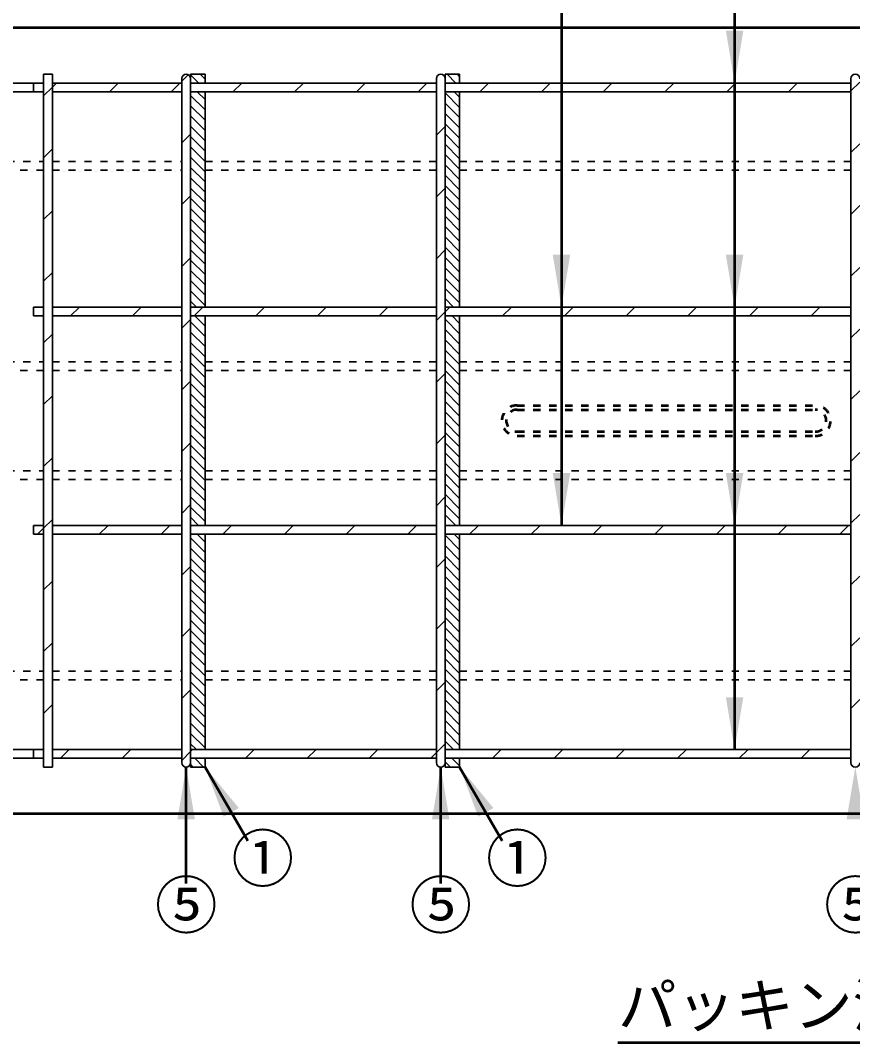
# Model space of a CAD drawing. Units: millimetres, scale not verified. Extents: x 100 to 4105, y 100 to 2870.
# Drawn here: x 3218 to 3790, y 1795 to 2497 of the extents above; entities that cross this region are included whole.
import ezdxf
from ezdxf.enums import TextEntityAlignment as Align

# ---------------------------------------------------------------- set-up
doc = ezdxf.new("R2010")
doc.units = ezdxf.units.MM
doc.header["$LTSCALE"] = 5
doc.linetypes.add('USER1', pattern=[2.2, 1, -1.2])
doc.layers.add('V-nasSTD', color=7, linetype='Continuous', lineweight=50)
doc.styles.add('ＭＳ ゴシック', font='')
doc.styles.get('ＭＳ ゴシック').set_extended_font_data('MS Gothic')

msp = doc.modelspace()

# ---------------------------------------------------------------- hatches: boundary and pattern name
at = {"layer": 'V-nasSTD'}
for points in [[(3714.552, 2489.857), (3708.552, 2453.857), (3702.552, 2489.857)], [(3595.552, 2335.857), (3589.552, 2299.857), (3583.552, 2335.857)], [(3714.552, 2335.857), (3708.552, 2299.857), (3702.552, 2335.857)], [(3595.552, 2185.857), (3589.552, 2149.857), (3583.552, 2185.857)], [(3714.552, 2185.857), (3708.552, 2149.857), (3702.552, 2185.857)], [(3714.552, 2031.857), (3708.552, 1995.857), (3702.552, 2031.857)], [(3337.552, 1947.857), (3331.552, 1983.857), (3325.552, 1947.857)], [(3367.748, 1955.68), (3344.552, 1983.857), (3357.355, 1949.68)], [(3512.552, 1947.857), (3506.552, 1983.857), (3500.552, 1947.857)], [(3542.748, 1955.68), (3519.552, 1983.857), (3532.355, 1949.68)], [(3797.552, 1947.848), (3791.552, 1983.848), (3785.552, 1947.848)]]:
    msp.add_hatch(color=256, dxfattribs=at).paths.add_polyline_path(points)

# ---------------------------------------------------------------- linework, layer by layer
for p, q in [((3589.552, 2530.857), (3589.552, 2149.857)), ((3708.552, 2530.857), (3708.552, 1995.857)), ((3911.552, 2491.857), (3173.052, 2491.857)), ((3331.552, 1903.907), (3331.552, 1983.857)), ((3373.842, 1933.125), (3344.552, 1983.857)), ((3506.552, 1903.907), (3506.552, 1983.857)), ((3548.842, 1933.125), (3519.552, 1983.857)), ((3173.052, 1951.857), (3911.552, 1951.857)), ((3628.344, 1794.53), (3911.552, 1794.53))]:
    msp.add_line(p, q, dxfattribs=at)
at = {"layer": 'V-nasSTD', "lineweight": 35}
for p, q in [((3233.552, 2459.857), (3239.552, 2459.857)), ((3233.552, 2459.857), (3233.552, 1983.857)), ((3239.552, 2459.857), (3239.552, 1983.857)), ((3332.94, 2459.516), (3328.552, 2455.129)), ((3344.552, 2459.857), (3334.552, 2459.857)), ((3334.552, 2459.857), (3344.552, 2459.857)), ((3334.552, 2459.857), (3334.552, 2456.857)), ((3344.552, 2459.857), (3334.552, 2459.857)), ((3334.552, 2459.495), (3340.189, 2453.857)), ((3341.26, 2459.857), (3344.552, 2456.566)), ((3344.552, 2459.857), (3344.552, 2453.857)), ((3344.552, 2453.857), (3344.552, 2459.857)), ((3519.552, 2459.857), (3509.552, 2459.857)), ((3509.552, 2459.857), (3519.552, 2459.857)), ((3509.552, 2459.857), (3509.552, 2456.857)), ((3519.552, 2459.857), (3509.552, 2459.857)), ((3510.966, 2459.857), (3516.966, 2453.857)), ((3518.037, 2459.857), (3519.552, 2458.342)), ((3519.552, 2459.857), (3519.552, 2453.857)), ((3519.552, 2453.857), (3519.552, 2459.857)), ((2911.552, 2453.857), (3226.552, 2453.857)), ((3233.552, 2453.857), (3226.552, 2453.857)), ((3226.552, 2453.857), (3226.552, 2447.857)), ((3239.552, 2453.857), (3328.552, 2453.857)), ((3242.427, 2453.857), (3239.552, 2450.981)), ((3278.853, 2447.857), (3284.853, 2453.857)), ((3321.28, 2447.857), (3327.28, 2453.857)), ((3328.552, 2456.857), (3328.552, 1986.857)), ((3334.552, 2456.857), (3334.552, 1986.857)), ((3334.552, 2453.857), (3503.552, 2453.857)), ((3363.706, 2447.857), (3369.706, 2453.857)), ((3406.133, 2447.857), (3412.133, 2453.857)), ((3448.559, 2447.857), (3454.559, 2453.857)), ((3490.986, 2447.857), (3496.986, 2453.857)), ((3503.552, 2456.857), (3503.552, 1986.857)), ((3509.552, 2456.857), (3509.552, 1986.857)), ((3509.552, 2453.857), (3788.552, 2453.857)), ((3533.412, 2447.857), (3539.412, 2453.857)), ((3575.838, 2447.857), (3581.838, 2453.857)), ((3618.265, 2447.857), (3624.265, 2453.857)), ((3660.691, 2447.857), (3666.691, 2453.857)), ((3703.118, 2447.857), (3709.118, 2453.857)), ((3745.544, 2447.857), (3751.544, 2453.857)), ((3788.552, 2456.848), (3788.552, 1986.848)), ((3794.552, 2454.438), (3788.552, 2448.438)), ((3226.552, 2447.857), (2911.552, 2447.857)), ((3226.552, 2447.857), (3233.552, 2447.857)), ((3239.552, 2450.981), (3233.552, 2444.981)), ((3239.552, 2447.857), (3328.552, 2447.857)), ((3334.552, 2447.857), (3503.552, 2447.857)), ((3334.552, 2445.352), (3344.552, 2435.352)), ((3339.118, 2447.857), (3344.552, 2442.424)), ((3344.552, 2447.857), (3344.552, 2299.857)), ((3344.552, 2400.736), (3344.552, 2447.857)), ((3509.552, 2447.857), (3788.552, 2447.857)), ((3509.552, 2447.129), (3519.552, 2437.129)), ((3515.895, 2447.857), (3519.552, 2444.2)), ((3519.552, 2447.857), (3519.552, 2299.857)), ((3519.552, 2400.736), (3519.552, 2447.857)), ((3787.97, 2447.857), (3788.552, 2448.438)), ((3334.552, 2438.281), (3344.552, 2428.281)), ((3509.552, 2440.058), (3519.552, 2430.058)), ((3334.552, 2431.21), (3344.552, 2421.21)), ((3509.552, 2432.987), (3519.552, 2422.987)), ((3334.552, 2424.139), (3344.552, 2414.139)), ((3509.552, 2423.997), (3503.552, 2417.997)), ((3509.552, 2425.916), (3519.552, 2415.916)), ((3334.552, 2418.702), (3328.552, 2412.702)), ((3334.552, 2417.068), (3344.552, 2407.068)), ((3509.552, 2418.845), (3519.552, 2408.845)), ((3334.552, 2409.997), (3344.552, 2399.997)), ((3509.552, 2411.774), (3519.552, 2401.774)), ((3794.552, 2412.012), (3788.552, 2406.012)), ((3239.552, 2408.555), (3233.552, 2402.555)), ((3334.552, 2402.926), (3344.552, 2392.926)), ((3509.552, 2404.703), (3519.552, 2394.703)), ((3334.552, 2395.855), (3344.552, 2385.855)), ((3344.552, 2394.736), (3344.552, 2400.736)), ((3509.552, 2397.632), (3519.552, 2387.632)), ((3519.552, 2394.736), (3519.552, 2400.736)), ((3334.552, 2388.784), (3344.552, 2378.784)), ((3344.552, 2299.857), (3344.552, 2394.736)), ((3509.552, 2390.561), (3519.552, 2380.561)), ((3519.552, 2299.857), (3519.552, 2394.736)), ((3334.552, 2381.713), (3344.552, 2371.713)), ((3509.552, 2381.57), (3503.552, 2375.57)), ((3509.552, 2383.49), (3519.552, 2373.49)), ((3334.552, 2376.276), (3328.552, 2370.276)), ((3334.552, 2374.642), (3344.552, 2364.642)), ((3509.552, 2376.418), (3519.552, 2366.418)), ((3334.552, 2367.571), (3344.552, 2357.571)), ((3509.552, 2369.347), (3519.552, 2359.347)), ((3794.552, 2369.585), (3788.552, 2363.585)), ((3239.552, 2366.129), (3233.552, 2360.129)), ((3334.552, 2360.5), (3344.552, 2350.5)), ((3509.552, 2362.276), (3519.552, 2352.276)), ((3334.552, 2353.429), (3344.552, 2343.429)), ((3509.552, 2355.205), (3519.552, 2345.205)), ((3334.552, 2346.358), (3344.552, 2336.358)), ((3509.552, 2348.134), (3519.552, 2338.134)), ((3334.552, 2339.286), (3344.552, 2329.286)), ((3509.552, 2339.144), (3503.552, 2333.144)), ((3509.552, 2341.063), (3519.552, 2331.063)), ((3334.552, 2333.849), (3328.552, 2327.849)), ((3334.552, 2332.215), (3344.552, 2322.215)), ((3509.552, 2333.992), (3519.552, 2323.992)), ((3334.552, 2325.144), (3344.552, 2315.144)), ((3509.552, 2326.921), (3519.552, 2316.921)), ((3794.552, 2327.159), (3788.552, 2321.159)), ((3239.552, 2323.702), (3233.552, 2317.702)), ((3334.552, 2318.073), (3344.552, 2308.073)), ((3509.552, 2319.85), (3519.552, 2309.85)), ((3334.552, 2311.002), (3344.552, 2301.002)), ((3509.552, 2312.779), (3519.552, 2302.779)), ((3334.552, 2303.931), (3338.626, 2299.857)), ((3509.552, 2305.708), (3515.403, 2299.857)), ((3233.552, 2299.857), (3226.552, 2299.857)), ((3226.552, 2299.857), (3226.552, 2293.857)), ((3239.552, 2299.857), (3328.552, 2299.857)), ((3252.133, 2293.857), (3258.133, 2299.857)), ((3294.559, 2293.857), (3300.559, 2299.857)), ((3334.552, 2299.857), (3503.552, 2299.857)), ((3336.986, 2293.857), (3342.986, 2299.857)), ((3379.412, 2293.857), (3385.412, 2299.857)), ((3421.838, 2293.857), (3427.838, 2299.857)), ((3464.265, 2293.857), (3470.265, 2299.857)), ((3509.552, 2296.717), (3503.552, 2290.717)), ((3509.552, 2299.857), (3788.552, 2299.857)), ((3512.691, 2299.857), (3509.552, 2296.717)), ((3549.118, 2293.857), (3555.118, 2299.857)), ((3591.544, 2293.857), (3597.544, 2299.857)), ((3633.97, 2293.857), (3639.97, 2299.857)), ((3676.397, 2293.857), (3682.397, 2299.857)), ((3718.823, 2293.857), (3724.823, 2299.857)), ((3761.25, 2293.857), (3767.25, 2299.857)), ((3226.552, 2293.857), (3233.552, 2293.857)), ((3239.552, 2293.857), (3328.552, 2293.857)), ((3334.552, 2291.423), (3328.552, 2285.423)), ((3334.552, 2293.857), (3503.552, 2293.857)), ((3334.552, 2289.789), (3344.552, 2279.789)), ((3337.555, 2293.857), (3344.552, 2286.86)), ((3344.552, 2293.857), (3344.552, 2149.857)), ((3344.552, 2262.357), (3344.552, 2293.857)), ((3509.552, 2293.857), (3788.552, 2293.857)), ((3509.552, 2291.566), (3519.552, 2281.566)), ((3514.332, 2293.857), (3519.552, 2288.637)), ((3519.552, 2293.857), (3519.552, 2149.857)), ((3519.552, 2262.357), (3519.552, 2293.857)), ((3334.552, 2282.718), (3344.552, 2272.718)), ((3509.552, 2284.495), (3519.552, 2274.495)), ((3794.552, 2284.732), (3788.552, 2278.732)), ((3239.552, 2281.276), (3233.552, 2275.276)), ((3334.552, 2275.647), (3344.552, 2265.647)), ((3509.552, 2277.424), (3519.552, 2267.424)), ((3334.552, 2268.576), (3344.552, 2258.576)), ((3509.552, 2270.352), (3519.552, 2260.352)), ((3334.552, 2261.505), (3344.552, 2251.505)), ((3344.552, 2258.997), (3344.552, 2262.357)), ((3509.552, 2263.281), (3519.552, 2253.281)), ((3519.552, 2256.357), (3519.552, 2262.357)), ((3344.552, 2256.357), (3344.552, 2258.997)), ((3344.552, 2192.357), (3344.552, 2256.357)), ((3509.552, 2256.21), (3519.552, 2246.21)), ((3519.552, 2192.357), (3519.552, 2256.357)), ((3334.552, 2248.997), (3328.552, 2242.997)), ((3334.552, 2254.434), (3344.552, 2244.434)), ((3509.552, 2254.291), (3503.552, 2248.291)), ((3509.552, 2249.139), (3519.552, 2239.139)), ((3334.552, 2247.363), (3344.552, 2237.363)), ((3509.552, 2242.068), (3519.552, 2232.068)), ((3794.552, 2242.306), (3788.552, 2236.306)), ((3239.552, 2238.849), (3233.552, 2232.849)), ((3334.552, 2240.291), (3344.552, 2230.291)), ((3509.552, 2234.997), (3519.552, 2224.997)), ((3334.552, 2233.22), (3344.552, 2223.22)), ((3509.552, 2227.926), (3519.552, 2217.926)), ((3334.552, 2226.149), (3344.552, 2216.149)), ((3509.552, 2220.855), (3519.552, 2210.855)), ((3334.552, 2219.078), (3344.552, 2209.078)), ((3509.552, 2213.784), (3519.552, 2203.784)), ((3334.552, 2206.57), (3328.552, 2200.57)), ((3334.552, 2212.007), (3344.552, 2202.007)), ((3509.552, 2211.864), (3503.552, 2205.864)), ((3509.552, 2206.713), (3519.552, 2196.713)), ((3334.552, 2204.936), (3344.552, 2194.936)), ((3509.552, 2199.642), (3519.552, 2189.642)), ((3794.552, 2199.88), (3788.552, 2193.88)), ((3239.552, 2196.423), (3233.552, 2190.423)), ((3334.552, 2197.865), (3344.552, 2187.865)), ((3344.552, 2186.357), (3344.552, 2192.357)), ((3509.552, 2192.571), (3519.552, 2182.571)), ((3519.552, 2186.357), (3519.552, 2192.357)), ((3334.552, 2190.794), (3344.552, 2180.794)), ((3344.552, 2149.857), (3344.552, 2186.357)), ((3509.552, 2185.5), (3519.552, 2175.5)), ((3519.552, 2149.857), (3519.552, 2186.357)), ((3334.552, 2183.723), (3344.552, 2173.723)), ((3509.552, 2178.429), (3519.552, 2168.429)), ((3334.552, 2176.652), (3344.552, 2166.652)), ((3509.552, 2171.358), (3519.552, 2161.358)), ((3334.552, 2164.144), (3328.552, 2158.144)), ((3334.552, 2169.581), (3344.552, 2159.581)), ((3509.552, 2169.438), (3503.552, 2163.438)), ((3509.552, 2164.286), (3519.552, 2154.286)), ((3334.552, 2162.51), (3344.552, 2152.51)), ((3509.552, 2157.215), (3516.91, 2149.857)), ((3794.552, 2157.453), (3788.552, 2151.453)), ((3233.552, 2149.857), (3226.552, 2149.857)), ((3226.552, 2149.857), (3226.552, 2143.857)), ((3239.552, 2153.997), (3233.552, 2147.997)), ((3239.552, 2149.857), (3328.552, 2149.857)), ((3271.838, 2143.857), (3277.838, 2149.857)), ((3314.265, 2143.857), (3320.265, 2149.857)), ((3334.552, 2155.439), (3340.133, 2149.857)), ((3334.552, 2149.857), (3503.552, 2149.857)), ((3356.691, 2143.857), (3362.691, 2149.857)), ((3399.118, 2143.857), (3405.118, 2149.857)), ((3441.544, 2143.857), (3447.544, 2149.857)), ((3483.97, 2143.857), (3489.97, 2149.857)), ((3509.552, 2149.857), (3788.552, 2149.857)), ((3532.397, 2149.857), (3526.397, 2143.857)), ((3568.823, 2143.857), (3574.823, 2149.857)), ((3611.25, 2143.857), (3617.25, 2149.857)), ((3653.676, 2143.857), (3659.676, 2149.857)), ((3696.102, 2143.857), (3702.102, 2149.857)), ((3738.529, 2143.857), (3744.529, 2149.857)), ((3780.955, 2143.857), (3786.955, 2149.857)), ((3226.552, 2143.857), (3233.552, 2143.857)), ((3233.552, 2147.997), (3229.412, 2143.857)), ((3239.552, 2143.857), (3328.552, 2143.857)), ((3334.552, 2143.857), (3503.552, 2143.857)), ((3339.062, 2143.857), (3344.552, 2138.368)), ((3344.552, 2143.857), (3344.552, 1995.857)), ((3344.552, 2048.977), (3344.552, 2143.857)), ((3509.552, 2143.857), (3788.552, 2143.857)), ((3509.552, 2143.073), (3519.552, 2133.073)), ((3515.839, 2143.857), (3519.552, 2140.144)), ((3519.552, 2143.857), (3519.552, 1995.857)), ((3519.552, 2048.977), (3519.552, 2143.857)), ((3334.552, 2141.297), (3344.552, 2131.297)), ((3509.552, 2136.002), (3519.552, 2126.002)), ((3334.552, 2134.225), (3344.552, 2124.225)), ((3509.552, 2128.931), (3519.552, 2118.931)), ((3334.552, 2121.717), (3328.552, 2115.717)), ((3334.552, 2127.154), (3344.552, 2117.154)), ((3509.552, 2127.012), (3503.552, 2121.012)), ((3509.552, 2121.86), (3519.552, 2111.86)), ((3334.552, 2120.083), (3344.552, 2110.083)), ((3509.552, 2114.789), (3519.552, 2104.789)), ((3794.552, 2115.027), (3788.552, 2109.027)), ((3239.552, 2111.57), (3233.552, 2105.57)), ((3334.552, 2113.012), (3344.552, 2103.012)), ((3509.552, 2107.718), (3519.552, 2097.718)), ((3334.552, 2105.941), (3344.552, 2095.941)), ((3509.552, 2100.647), (3519.552, 2090.647)), ((3334.552, 2098.87), (3344.552, 2088.87)), ((3509.552, 2093.576), (3519.552, 2083.576)), ((3334.552, 2091.799), (3344.552, 2081.799)), ((3509.552, 2086.505), (3519.552, 2076.505)), ((3334.552, 2079.291), (3328.552, 2073.291)), ((3334.552, 2084.728), (3344.552, 2074.728)), ((3509.552, 2084.585), (3503.552, 2078.585)), ((3509.552, 2079.434), (3519.552, 2069.434)), ((3334.552, 2077.657), (3344.552, 2067.657)), ((3509.552, 2072.363), (3519.552, 2062.363)), ((3794.552, 2072.6), (3788.552, 2066.6)), ((3239.552, 2069.144), (3233.552, 2063.144)), ((3334.552, 2070.586), (3344.552, 2060.586)), ((3509.552, 2065.291), (3519.552, 2055.291)), ((3334.552, 2063.515), (3344.552, 2053.515)), ((3509.552, 2058.22), (3519.552, 2048.22)), ((3334.552, 2056.444), (3344.552, 2046.444)), ((3509.552, 2051.149), (3519.552, 2041.149)), ((3334.552, 2049.373), (3344.552, 2039.373)), ((3344.552, 2046.864), (3344.552, 2048.977)), ((3344.552, 2042.977), (3344.552, 2046.864)), ((3509.552, 2044.078), (3519.552, 2034.078)), ((3519.552, 2042.977), (3519.552, 2048.977)), ((3334.552, 2036.864), (3328.552, 2030.864)), ((3334.552, 2042.302), (3344.552, 2032.302)), ((3344.552, 1995.857), (3344.552, 2042.977)), ((3509.552, 2042.159), (3503.552, 2036.159)), ((3509.552, 2037.007), (3519.552, 2027.007)), ((3519.552, 1995.857), (3519.552, 2042.977)), ((3334.552, 2035.231), (3344.552, 2025.231)), ((3509.552, 2029.936), (3519.552, 2019.936)), ((3794.552, 2030.174), (3788.552, 2024.174)), ((3239.552, 2026.717), (3233.552, 2020.717)), ((3334.552, 2028.159), (3344.552, 2018.159)), ((3509.552, 2022.865), (3519.552, 2012.865)), ((3334.552, 2021.088), (3344.552, 2011.088)), ((3509.552, 2015.794), (3519.552, 2005.794)), ((3334.552, 2014.017), (3344.552, 2004.017)), ((3509.552, 2008.723), (3519.552, 1998.723)), ((3334.552, 2006.946), (3344.552, 1996.946)), ((3509.552, 2001.652), (3515.347, 1995.857)), ((2911.552, 1995.857), (3226.552, 1995.857)), ((3233.552, 1995.857), (3226.552, 1995.857)), ((3226.552, 1995.857), (3226.552, 1989.857)), ((3239.552, 1995.857), (3328.552, 1995.857)), ((3245.118, 1989.857), (3251.118, 1995.857)), ((3287.544, 1989.857), (3293.544, 1995.857)), ((3334.552, 1999.875), (3338.57, 1995.857)), ((3334.552, 1995.857), (3503.552, 1995.857)), ((3335.97, 1995.857), (3334.552, 1994.438)), ((3372.397, 1989.857), (3378.397, 1995.857)), ((3414.823, 1989.857), (3420.823, 1995.857)), ((3457.25, 1989.857), (3463.25, 1995.857)), ((3509.552, 1999.732), (3503.552, 1993.732)), ((3509.552, 1995.857), (3788.552, 1995.857)), ((3542.102, 1989.857), (3548.102, 1995.857)), ((3584.529, 1989.857), (3590.529, 1995.857)), ((3626.955, 1989.857), (3632.955, 1995.857)), ((3669.382, 1989.857), (3675.382, 1995.857)), ((3711.808, 1989.857), (3717.808, 1995.857)), ((3754.234, 1989.857), (3760.234, 1995.857)), ((3226.552, 1989.857), (2911.552, 1989.857)), ((3226.552, 1989.857), (3233.552, 1989.857)), ((3239.552, 1989.857), (3328.552, 1989.857)), ((3334.552, 1994.438), (3328.552, 1988.438)), ((3334.552, 1989.857), (3503.552, 1989.857)), ((3337.499, 1989.857), (3343.499, 1983.857)), ((3344.552, 1989.857), (3344.552, 1983.857)), ((3344.552, 1983.857), (3344.552, 1989.857)), ((3499.676, 1989.857), (3503.552, 1993.732)), ((3509.552, 1989.857), (3788.552, 1989.857)), ((3514.276, 1989.857), (3519.552, 1984.581)), ((3519.552, 1989.857), (3519.552, 1983.857)), ((3519.552, 1983.857), (3519.552, 1989.857)), ((3233.552, 1983.857), (3239.552, 1983.857)), ((3239.552, 1984.291), (3239.118, 1983.857)), ((3334.552, 1986.857), (3334.552, 1983.857)), ((3334.552, 1985.733), (3336.428, 1983.857)), ((3334.552, 1983.857), (3344.552, 1983.857)), ((3334.552, 1983.857), (3344.552, 1983.857)), ((3334.552, 1983.857), (3344.552, 1983.857)), ((3509.552, 1987.51), (3513.205, 1983.857)), ((3509.552, 1986.857), (3509.552, 1983.857)), ((3509.552, 1983.857), (3519.552, 1983.857)), ((3509.552, 1983.857), (3519.552, 1983.857)), ((3509.552, 1983.857), (3519.552, 1983.857))]:
    msp.add_line(p, q, dxfattribs=at)
at = {"layer": 'V-nasSTD', "linetype": 'USER1', "lineweight": 35}
for p, q in [((2911.552, 2400.033), (3233.552, 2400.033)), ((3239.552, 2400.033), (3328.552, 2400.033)), ((3344.552, 2400.033), (3503.552, 2400.033)), ((3519.552, 2400.033), (3788.552, 2400.033)), ((3233.552, 2394.033), (2911.552, 2394.033)), ((3239.552, 2394.033), (3328.552, 2394.033)), ((3344.552, 2394.033), (3503.552, 2394.033)), ((3519.552, 2394.033), (3788.552, 2394.033)), ((2911.552, 2262.357), (3233.552, 2262.357)), ((3239.552, 2262.357), (3328.552, 2262.357)), ((3344.552, 2262.357), (3503.552, 2262.357)), ((3519.552, 2262.357), (3788.552, 2262.357)), ((3233.552, 2256.357), (2911.552, 2256.357)), ((3239.552, 2256.357), (3328.552, 2256.357)), ((3344.552, 2256.357), (3503.552, 2256.357)), ((3519.552, 2256.357), (3788.552, 2256.357)), ((2911.552, 2187.357), (3233.552, 2187.357)), ((3239.552, 2187.357), (3328.552, 2187.357)), ((3344.552, 2187.357), (3503.552, 2187.357)), ((3519.552, 2187.357), (3788.552, 2187.357)), ((3233.552, 2181.357), (2911.552, 2181.357)), ((3239.552, 2181.357), (3328.552, 2181.357)), ((3344.552, 2181.357), (3503.552, 2181.357)), ((3519.552, 2181.357), (3788.552, 2181.357)), ((2911.552, 2049.68), (3233.552, 2049.68)), ((3239.552, 2049.68), (3328.552, 2049.68)), ((3344.552, 2049.68), (3503.552, 2049.68)), ((3519.552, 2049.68), (3788.552, 2049.68)), ((3233.552, 2043.68), (2911.552, 2043.68)), ((3239.552, 2043.68), (3328.552, 2043.68)), ((3344.552, 2043.68), (3503.552, 2043.68)), ((3519.552, 2043.68), (3788.552, 2043.68))]:
    msp.add_line(p, q, dxfattribs=at)
at = {"layer": 'V-nasSTD', "linetype": 'USER1'}
for p, q in [((3559.052, 2232.357), (3764.052, 2232.357)), ((3559.052, 2232.357), (3764.052, 2232.357)), ((3559.052, 2229.357), (3764.052, 2229.357)), ((3559.052, 2229.357), (3764.052, 2229.357)), ((3559.052, 2214.357), (3764.052, 2214.357)), ((3559.052, 2214.357), (3764.052, 2214.357)), ((3559.052, 2211.357), (3764.052, 2211.357)), ((3559.052, 2211.357), (3764.052, 2211.357))]:
    msp.add_line(p, q, dxfattribs=at)
at = {"layer": 'V-nasSTD', "lineweight": 35}
for centre, start, end in [((3331.552, 2456.857), 0, 180), ((3506.552, 2456.857), 0, 180), ((3791.552, 2456.848), 0, 180), ((3331.552, 1986.857), 180, 0), ((3506.552, 1986.857), 180, 0), ((3791.552, 1986.848), 180, 0)]:
    msp.add_arc(centre, 3, start, end, dxfattribs=at)
at = {"layer": 'V-nasSTD', "linetype": 'USER1'}
for centre, radius, start, end in [((3559.052, 2221.857), 10.5, 90, 270), ((3559.052, 2221.857), 10.5, 90, 270), ((3559.052, 2221.857), 7.5, 90, 270), ((3559.052, 2221.857), 7.5, 90, 270), ((3764.052, 2221.857), 10.5, 270, 90), ((3764.052, 2221.857), 10.5, 270, 90), ((3764.052, 2221.857), 7.5, 270, 90), ((3764.052, 2221.857), 7.5, 270, 90)]:
    msp.add_arc(centre, radius, start, end, dxfattribs=at)

# ---------------------------------------------------------------- texts
at = {"layer": 'V-nasSTD', "style": 'ＭＳ ゴシック'}
for s, height, p in [('①', 31.67, (3362.605, 1936.776)), ('①', 31.67, (3537.605, 1936.776)), ('⑤', 31.67, (3309.988, 1904.757)), ('⑤', 31.67, (3484.988, 1904.757)), ('⑤', 31.67, (3769.988, 1904.748)), ('パッキン溝無し', 29.56, (3628.344, 1834.85))]:
    msp.add_text(s, height=height, dxfattribs=at).set_placement(p, align=Align.TOP_LEFT)

doc.saveas('drawing.dxf')
